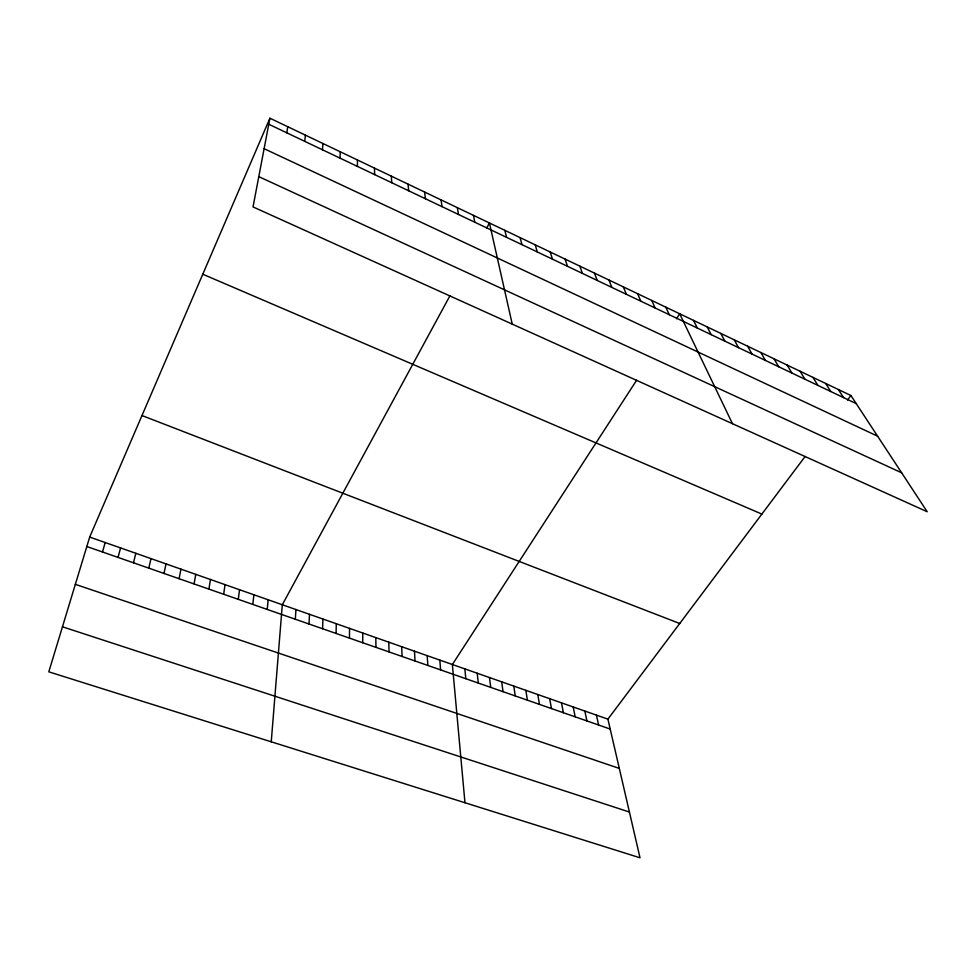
<?xml version="1.0" encoding="UTF-8"?>
<svg xmlns="http://www.w3.org/2000/svg" width="976" height="976" viewBox="0 0 976 976"><rect width="100%" height="100%" fill="white"/><g stroke="black" fill="none" stroke-linecap="round" stroke-linejoin="round"><path stroke-width="1.46" d="M357.411 166.408L357.436 159.979M349.457 638.121L349.554 628.385M336.073 633.448L336.305 623.725M322.58 628.751L322.946 619.04M340.014 158.124L340.258 151.78M308.989 624.006L309.502 614.319M295.313 619.235L295.948 609.549M322.446 149.779L322.91 143.509M271.243 741.809L282.308 604.766L449.924 295.826M267.229 609.439L268.156 599.789M252.808 604.412L253.894 594.774M304.719 141.349L305.415 135.152M238.29 599.349L239.523 589.724M223.663 594.25L225.041 584.636M286.834 132.834L287.749 126.721M208.913 589.114L210.45 579.512M194.065 583.929L195.761 574.352M269.913 118.206L253.028 206.924L927.2 511.741L850.913 395.512L269.913 118.206L89.682 537.081L48.8 671.842L640.012 857.794L607.902 719.153L805.151 456.451M179.096 578.707L180.95 569.142M164.005 573.449L166.03 563.908M148.803 568.142L150.987 558.626M133.492 562.798L135.835 553.294M118.047 557.418L120.573 547.939M102.492 551.989L105.188 542.522M486.743 227.969L489.44 222.992L512.241 324.117M636.62 380.25L452.364 664.51L464.966 802.736M676.49 318.749L679.699 313.796L732.464 423.694M847.51 400.05L850.913 395.512M62.464 626.799L629.422 812.044M75.335 584.343L619.309 768.405M86.815 546.523L610.195 729.048M89.682 537.081L607.902 719.153M141.971 415.544L679.735 623.505M202.788 274.219L761.878 514.084M258.786 176.644L901.641 472.799M264.118 148.694L877.607 436.187M268.766 124.245L856.245 403.637M838.347 389.522L843.569 397.61M825.696 383.483L830.796 391.535M812.935 377.395L817.912 385.41M800.088 371.258L804.944 379.237M787.132 365.073L791.865 373.015M774.066 358.839L778.677 366.744M760.914 352.556L765.391 360.425M747.64 346.224L751.996 354.056M734.269 339.843L738.49 347.639M720.8 333.414L724.875 341.161M707.21 326.923L711.15 334.634M693.509 320.384L697.315 328.058M665.778 307.159L669.292 314.723M651.748 300.462L655.116 307.989M637.596 293.703L640.817 301.181M623.335 286.895L626.397 294.325M608.951 280.027L611.854 287.408M594.445 273.109L597.202 280.441M579.817 266.119L582.416 273.414M565.067 259.091L567.495 266.314M550.196 251.991L552.465 259.165M535.202 244.83L537.3 251.954M520.074 237.607L522.001 244.683M504.824 230.336L506.568 237.339M596.409 715.115L598.605 725.009M584.844 711.053L586.942 720.947M573.205 706.966L575.193 716.848M473.458 215.354L474.836 222.247M561.481 702.842L563.372 712.724M549.683 698.706L551.464 708.564M457.317 207.656L458.513 214.488M537.8 694.522L539.472 704.391M525.844 690.325L527.406 700.182M513.803 686.091L515.267 695.949M441.042 199.885L442.043 206.656M501.676 681.834L503.03 691.679M489.476 677.551L490.721 687.385M424.621 192.052L425.426 198.75M477.191 673.233L478.313 683.054M464.82 668.889L465.833 678.71M408.053 184.147L408.651 190.771M439.822 660.105L440.603 669.902M427.195 655.665L427.854 665.461M391.339 176.156L391.73 182.719M414.483 651.199L415.02 660.984M401.673 646.698L402.088 656.47M388.777 642.171L389.07 651.931M374.467 168.104L374.65 174.606M375.797 637.609L375.955 647.369M362.73 633.009L362.755 642.757"/></g></svg>
